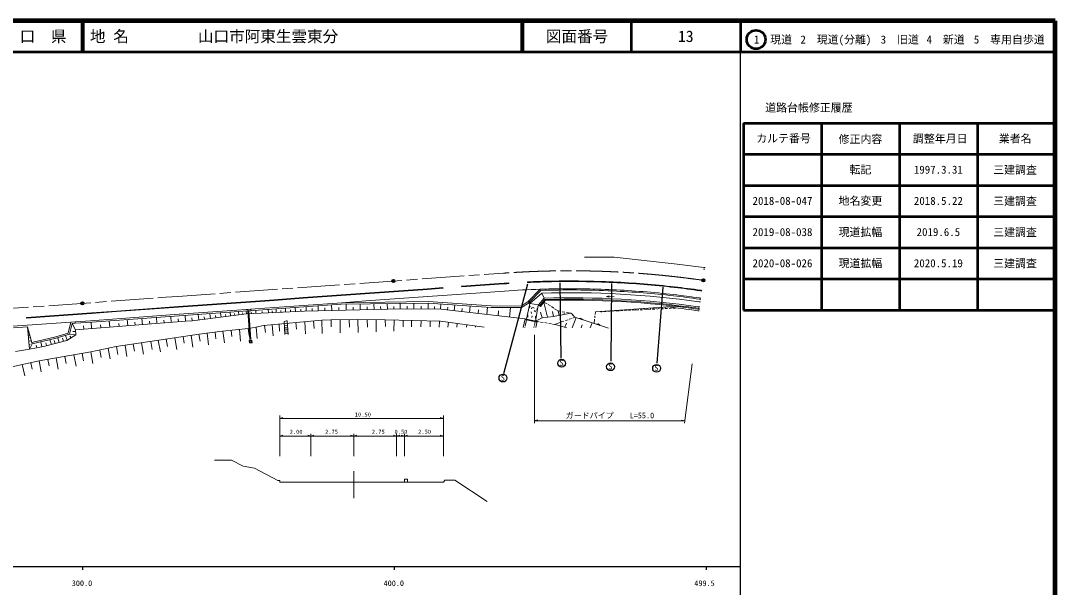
# Model space of a CAD drawing. Units: millimetres, scale not verified, with parts at other scales. Extents: x 40000 to 680000, y 20000 to 380000.
# Drawn here: x 348183 to 680000, y 198357 to 380000 of the extents above; entities that cross this region are included whole.
import ezdxf
from ezdxf.enums import TextEntityAlignment as Align

# ---------------------------------------------------------------- set-up
doc = ezdxf.new("R2010")
doc.units = ezdxf.units.MM
doc.header["$LTSCALE"] = 1000
doc.header["$PDMODE"] = 32
doc.header["$PDSIZE"] = 500
doc.linetypes.add('CHAIN', pattern=[18.5, 12, -1.5, 3.5, -1.5])
for name, color, linetype, lineweight in [('M-BGD', 7, 'Continuous', 13), ('M-BMK', 2, 'CHAIN', 13), ('M-BMK-SRVR', 3, 'Continuous', 25), ('M-STR-HTXT', 7, 'Continuous', 13), ('M-TTL', 2, 'Continuous', 140), ('M-TTL-BAND', 7, 'Continuous', 25), ('M-TTL-FRAM', 2, 'Continuous', 50), ('M-TTL-LINE', 7, 'Continuous', 50)]:
    doc.layers.add(name, color=color, linetype=linetype, lineweight=lineweight)
doc.layers.add('M-OTRS', color=6, linetype='Continuous')
doc.layers.add('M-TTL-TXT', color=7, linetype='Continuous')
doc.styles.add('ＭＳ ゴシック', font='')
doc.styles.get('ＭＳ ゴシック').set_extended_font_data('MS Gothic')

msp = doc.modelspace()

# ---------------------------------------------------------------- linework, layer by layer
at = {"layer": 'M-BGD'}
for p, q in [((538533, 304200), (529048, 304231)), ((558701, 301934), (538533, 304200)), ((567263, 300889), (558701, 301934)), ((567632, 300321), (567201, 300372)), ((567702, 300837), (567263, 300889)), ((489598, 294849), (498576, 295490)), ((498576, 295490), (503212, 295822)), ((498590, 295291), (503227, 295622)), ((504685, 295923), (504699, 295724)), ((504685, 295923), (504699, 295724)), ((510676, 296261), (510685, 296061)), ((510676, 296261), (510685, 296061)), ((438728, 291212), (458678, 292638)), ((438743, 291013), (458692, 292439)), ((458678, 292638), (478627, 294064)), ((458692, 292439), (478641, 293865)), ((478627, 294064), (483614, 294421)), ((478641, 293865), (483628, 294221)), ((478805, 291571), (498754, 292997)), ((483614, 294421), (483628, 294221)), ((483614, 294421), (483628, 294221)), ((489598, 294849), (489613, 294649)), ((489598, 294849), (489613, 294649)), ((489613, 294649), (498590, 295291)), ((498754, 292997), (503391, 293328)), ((510966, 289985), (514780, 293921)), ((510966, 289985), (514780, 293921)), ((511438, 289897), (514955, 293526)), ((511502, 289362), (515298, 292634)), ((511502, 289362), (515298, 292634)), ((515298, 292634), (516066, 291057)), ((398830, 288360), (418779, 289786)), ((398845, 288161), (418794, 289587)), ((418779, 289786), (423480, 290122)), ((418794, 289587), (423495, 289923)), ((423404, 287610), (438907, 288719)), ((429465, 290550), (423480, 290122)), ((423495, 289923), (429479, 290351)), ((429465, 290550), (438728, 291212)), ((429479, 290351), (438743, 291013)), ((438907, 288719), (451134, 289593)), ((438907, 288719), (451134, 289593)), ((438942, 288220), (450990, 289081)), ((447942, 287051), (447897, 288860)), ((451134, 289593), (458856, 290145)), ((451134, 289593), (478919, 289965)), ((451134, 289593), (478919, 289965)), ((451155, 289093), (478905, 289465)), ((452583, 287168), (452535, 289102)), ((457100, 287283), (457052, 289164)), ((458856, 290145), (478805, 291571)), ((461495, 287394), (461448, 289225)), ((465771, 287502), (465726, 289284)), ((469933, 287607), (469889, 289341)), ((474292, 287585), (474305, 289401)), ((478881, 287552), (478895, 289464)), ((478905, 289465), (499055, 288039)), ((478919, 289965), (499073, 288539)), ((478919, 289965), (499073, 288539)), ((482865, 287524), (482876, 289184)), ((487243, 287036), (487454, 288860)), ((510966, 289985), (508673, 288522)), ((510966, 289985), (508673, 288522)), ((511296, 289602), (508818, 288021)), ((511502, 289362), (510436, 284332)), ((510966, 289985), (511502, 289362)), ((510966, 289985), (511296, 289602)), ((511175, 290201), (511729, 289558)), ((511502, 289362), (514257, 288890)), ((514257, 288890), (514191, 288673)), ((514257, 288890), (516066, 291057)), ((514257, 288890), (516066, 291057)), ((514257, 288890), (514856, 288390)), ((514626, 288582), (516295, 290583)), ((514856, 288390), (516439, 290287)), ((515951, 289703), (517090, 284953)), ((516197, 289656), (517025, 289183)), ((517392, 288996), (518063, 288622)), ((536945, 291772), (536110, 291610)), ((538503, 291523), (536110, 291610)), ((536110, 291610), (536908, 291354)), ((350035, 284872), (358932, 285508)), ((358932, 285508), (364924, 285936)), ((358946, 285309), (364939, 285737)), ((370909, 286364), (364924, 285936)), ((364939, 285737), (370923, 286165)), ((370909, 286364), (378881, 286934)), ((370923, 286165), (378895, 286735)), ((371038, 283366), (421066, 286942)), ((378881, 286934), (398830, 288360)), ((378895, 286735), (398845, 288161)), ((379059, 284440), (399009, 285867)), ((379059, 284440), (399009, 285867)), ((399009, 285867), (418958, 287293)), ((399009, 285867), (418958, 287293)), ((401049, 283622), (400903, 285501)), ((403165, 283827), (420633, 286021)), ((405275, 284092), (405061, 285798)), ((409056, 284567), (408867, 286070)), ((410749, 284780), (410661, 285485)), ((412443, 284992), (412277, 286314)), ((413960, 285183), (413881, 285815)), ((415478, 285374), (415332, 286532)), ((416837, 285544), (416766, 286111)), ((418197, 285715), (418069, 286728)), ((418958, 287293), (423404, 287610)), ((418958, 287293), (421030, 287441)), ((419415, 285868), (419351, 286376)), ((420633, 286021), (420522, 286903)), ((421030, 287441), (422028, 287512)), ((421066, 286942), (421030, 287441)), ((421066, 286942), (421030, 287441)), ((421066, 286942), (422063, 287013)), ((421066, 286942), (421722, 277763)), ((422019, 277812), (421365, 286963)), ((422028, 287512), (423404, 287610)), ((422028, 287512), (422063, 287013)), ((422028, 287512), (422063, 287013)), ((422063, 287013), (422938, 287076)), ((422179, 286089), (422130, 286521)), ((430196, 287595), (422938, 287076)), ((423624, 286152), (423554, 287120)), ((425638, 286239), (425580, 286742)), ((427608, 286325), (427520, 287403)), ((428894, 286381), (428862, 286950)), ((430169, 286437), (430119, 287589)), ((430196, 287595), (438942, 288220)), ((430196, 287595), (438942, 288220)), ((431651, 286501), (431624, 287119)), ((433133, 286566), (433079, 287801)), ((434722, 286635), (434693, 287297)), ((436310, 286704), (436252, 288028)), ((438025, 286779), (437994, 287493)), ((439741, 286844), (439705, 288274)), ((441671, 286893), (441651, 287697)), ((443601, 286942), (443561, 288550)), ((445772, 286996), (445749, 287901)), ((450263, 287110), (450238, 288077)), ((454842, 287226), (454818, 288166)), ((459297, 287338), (459274, 288254)), ((463633, 287448), (463610, 288339)), ((467852, 287554), (467830, 288421)), ((472112, 287601), (472119, 288509)), ((476586, 287569), (476593, 288525)), ((480873, 287538), (480879, 288368)), ((485054, 287289), (485160, 288201)), ((489694, 286752), (489812, 287773)), ((492144, 286469), (492381, 288511)), ((494888, 286152), (495020, 287295)), ((497632, 285834), (497896, 288121)), ((499055, 288039), (508818, 288021)), ((499073, 288539), (508673, 288522)), ((499073, 288539), (508673, 288522)), ((501298, 285410), (501475, 286938)), ((504965, 284986), (505318, 288042)), ((508026, 284632), (508200, 286140)), ((510733, 285733), (510864, 285707)), ((510864, 285707), (510801, 284946)), ((511205, 287962), (511362, 287931)), ((511330, 288549), (511422, 288509)), ((511534, 288500), (511362, 287931)), ((511877, 286708), (511988, 286124)), ((512241, 285434), (512128, 284837)), ((512874, 286913), (512945, 287003)), ((512945, 287003), (513086, 286991)), ((513086, 286991), (513253, 286690)), ((514192, 288673), (513238, 283725)), ((513582, 285508), (513270, 285041)), ((513806, 287697), (513692, 287132)), ((513880, 287095), (513692, 287132)), ((513992, 287660), (513806, 287697)), ((514924, 286552), (515422, 284791)), ((518425, 288367), (519117, 287864)), ((518740, 286780), (519069, 285144)), ((524595, 286229), (519069, 285144)), ((519419, 287661), (520535, 286942)), ((520535, 286942), (520866, 285497)), ((520535, 286942), (521387, 286764)), ((521795, 286687), (522648, 286585)), ((522520, 286277), (522576, 285833)), ((523180, 286461), (524595, 286229)), ((524595, 286229), (524917, 285993)), ((524917, 285993), (525540, 285296)), ((532354, 285434), (532294, 284705)), ((532500, 286644), (532428, 285779)), ((551027, 287986), (532500, 286644)), ((534010, 286754), (534234, 286661)), ((534226, 286769), (534234, 286661)), ((534226, 286769), (534234, 286661)), ((534557, 286714), (534234, 286661)), ((534552, 286793), (534557, 286714)), ((535999, 286785), (535133, 286729)), ((537216, 286842), (536447, 286809)), ((536907, 286972), (536931, 286830)), ((538607, 286954), (537856, 286876)), ((538415, 287071), (538403, 286933)), ((538607, 286954), (539015, 287116)), ((539057, 287119), (539044, 286960)), ((540077, 286993), (539044, 286960)), ((540132, 287185), (540077, 286993)), ((541252, 287043), (540547, 287006)), ((541798, 287303), (541823, 287087)), ((541823, 287087), (542731, 287185)), ((542747, 287387), (542731, 287185)), ((543725, 287188), (543110, 287142)), ((543703, 287456), (543725, 287188)), ((544328, 287216), (546441, 287300)), ((544513, 287526), (544500, 287367)), ((545407, 287579), (545413, 287259)), ((546245, 287640), (546232, 287479)), ((547594, 287357), (546825, 287325)), ((547173, 287707), (547195, 287340)), ((550252, 287482), (548076, 287405)), ((548152, 287768), (548176, 287574)), ((549127, 287849), (549132, 287445)), ((550111, 287920), (550134, 287636)), ((551532, 287537), (550736, 287555)), ((551019, 287986), (551031, 287548)), ((551983, 287970), (551027, 287986)), ((551983, 287970), (551943, 287742)), ((555261, 288281), (551983, 287970)), ((552913, 287691), (552170, 287530)), ((552766, 287802), (552905, 287790)), ((552884, 288047), (552913, 287691)), ((554382, 287673), (553582, 287643)), ((553902, 288152), (553911, 287803)), ((554837, 288241), (554837, 287792)), ((554837, 287792), (554895, 287725)), ((554895, 287725), (555631, 287728)), ((555306, 288285), (557744, 288517)), ((556864, 287835), (556127, 287763)), ((558164, 287882), (557364, 287852)), ((339161, 281588), (364256, 283382)), ((350035, 284872), (350049, 284673)), ((350035, 284872), (350049, 284673)), ((350053, 284673), (358946, 285309)), ((364256, 283382), (363423, 279880)), ((364256, 283382), (363423, 279880)), ((364658, 282910), (363843, 279484)), ((364256, 283382), (365613, 283479)), ((364658, 282910), (365650, 282981)), ((364658, 282910), (365650, 282981)), ((364658, 282910), (365783, 280885)), ((370577, 283834), (365613, 283479)), ((365650, 282981), (365613, 283479)), ((365650, 282981), (365613, 283479)), ((365650, 282981), (371038, 283366)), ((365783, 280885), (401049, 283622)), ((368390, 281087), (368319, 282128)), ((370577, 283834), (379059, 284440)), ((370900, 281282), (370823, 283350)), ((373851, 281511), (373796, 282535)), ((376766, 281737), (376565, 283761)), ((379715, 281966), (379625, 282964)), ((382520, 282184), (382365, 284176)), ((384876, 282367), (384800, 283348)), ((387231, 282549), (387079, 284512)), ((389553, 282730), (389478, 283697)), ((391875, 282910), (391725, 284845)), ((394171, 283088), (394097, 284044)), ((396467, 283266), (396319, 285173)), ((398758, 283444), (398684, 284399)), ((403165, 283827), (401049, 283622)), ((403165, 283827), (403055, 284706)), ((407165, 284329), (407066, 285117)), ((426031, 282248), (423643, 281699)), ((444758, 283996), (426031, 282248)), ((426425, 282284), (426664, 280082)), ((428887, 282514), (429175, 278991)), ((431033, 282715), (431175, 280475)), ((433427, 283809), (432631, 283615)), ((432631, 283615), (432950, 279365)), ((433716, 282390), (432728, 282331)), ((433608, 283768), (433427, 283809)), ((433975, 279397), (433608, 283768)), ((436467, 283222), (436592, 281145)), ((439286, 283475), (439505, 279568)), ((442134, 283751), (442296, 281313)), ((447703, 284117), (444758, 283996)), ((444758, 283996), (444916, 279735)), ((456322, 284189), (447703, 284117)), ((447722, 284117), (447796, 281880)), ((450631, 284139), (450694, 279913)), ((453569, 284165), (453605, 281720)), ((465119, 284099), (456322, 284189)), ((456336, 284189), (456385, 280089)), ((459328, 284158), (459380, 281722)), ((462199, 284136), (462214, 280269)), ((482814, 283721), (465119, 284099)), ((465120, 284099), (465129, 281950)), ((467923, 284039), (467864, 280443)), ((470840, 283977), (470800, 281865)), ((473510, 283907), (473499, 281848)), ((476575, 283846), (476498, 281829)), ((479530, 283787), (479460, 281811)), ((482483, 283728), (482376, 281793)), ((482814, 283721), (496876, 281702)), ((485342, 283358), (485208, 281775)), ((488207, 282947), (488105, 281757)), ((491214, 282510), (491138, 281738)), ((494047, 282108), (494000, 281720)), ((509931, 284412), (509331, 281625)), ((509896, 284248), (513805, 283401)), ((509930, 284407), (510436, 284332)), ((510383, 284088), (510028, 282075)), ((510436, 284332), (514510, 283450)), ((513205, 283531), (512962, 282280)), ((513270, 285041), (513245, 284745)), ((513245, 284745), (513412, 284628)), ((515422, 284791), (513283, 283716)), ((513850, 283593), (513381, 281600)), ((514889, 283400), (515710, 283300)), ((519069, 285144), (515422, 284791)), ((516244, 283197), (517031, 283068)), ((517532, 282958), (518414, 282822)), ((518788, 282712), (519555, 282613)), ((521225, 283259), (519394, 282634)), ((519555, 282613), (523328, 281538)), ((522376, 283668), (521621, 283411)), ((523230, 283028), (522696, 281718)), ((523723, 284148), (522868, 283836)), ((524872, 284547), (524086, 284293)), ((526372, 284812), (525097, 281527)), ((525920, 284960), (525267, 284688)), ((525659, 285188), (525920, 284960)), ((536752, 281454), (525920, 284960)), ((527152, 284557), (527764, 284641)), ((527764, 284641), (528660, 284064)), ((528241, 282487), (527888, 281509)), ((531482, 283160), (530837, 281491)), ((532211, 284361), (532080, 282967)), ((532858, 282715), (533433, 282771)), ((533433, 282771), (533748, 282579)), ((533748, 282579), (533993, 282332)), ((345825, 281563), (350315, 281884)), ((350315, 281884), (350991, 274679)), ((350490, 280020), (350656, 280044)), ((350569, 279175), (351049, 279222)), ((363423, 279880), (359420, 278677)), ((363423, 279880), (359420, 278677)), ((363843, 279484), (359550, 278194)), ((362525, 279088), (363132, 277587)), ((365840, 279274), (362988, 277498)), ((363843, 279484), (365840, 279274)), ((363959, 278872), (364319, 278327)), ((365800, 280387), (364871, 280392)), ((365783, 280885), (365840, 279274)), ((405372, 279480), (378855, 275509)), ((402807, 279095), (403429, 275344)), ((405355, 279477), (405728, 277278)), ((412950, 280465), (405372, 279480)), ((408004, 279822), (408448, 276052)), ((410535, 280151), (410816, 278007)), ((421219, 281319), (412950, 280465)), ((412971, 280467), (413517, 276768)), ((415634, 280736), (415918, 278735)), ((418345, 281022), (418640, 277256)), ((421183, 281316), (421424, 279046)), ((423643, 281699), (421219, 281319)), ((423651, 281702), (424065, 278149)), ((433780, 281723), (432778, 281658)), ((433832, 281107), (432822, 281079)), ((433880, 280527), (432869, 280458)), ((433935, 279870), (432918, 279807)), ((509882, 281736), (509860, 281622)), ((512834, 281940), (512774, 281603)), ((536478, 281543), (536446, 281456)), ((350651, 278308), (350967, 278340)), ((350748, 277273), (351568, 277343)), ((350854, 276141), (351247, 276154)), ((350991, 274679), (355472, 275603)), ((351704, 276848), (359420, 278677)), ((351837, 276366), (359550, 278194)), ((353167, 275944), (353343, 275164)), ((354628, 277027), (354966, 275499)), ((362988, 277498), (355472, 275603)), ((356285, 276685), (356513, 275866)), ((357568, 277724), (358018, 276245)), ((358942, 277500), (359221, 276548)), ((360067, 278349), (360500, 276871)), ((361600, 278238), (361947, 277242)), ((378855, 275509), (370643, 273797)), ((378864, 275510), (379319, 273012)), ((381657, 275921), (382264, 272355)), ((384261, 276312), (384675, 274038)), ((386911, 276715), (387518, 273097)), ((389916, 277147), (390364, 274590)), ((392292, 277525), (392974, 273867)), ((394819, 277891), (395271, 275557)), ((397570, 278302), (398290, 274618)), ((400242, 278710), (400586, 276650)), ((421485, 277493), (422280, 277583)), ((421577, 276688), (421485, 277493)), ((421726, 276705), (421577, 276688)), ((422148, 277417), (421651, 277361)), ((421651, 277361), (421726, 276705)), ((421726, 276705), (422223, 276762)), ((422223, 276762), (422148, 277417)), ((422372, 276779), (422223, 276762)), ((422280, 277583), (422372, 276779)), ((346543, 273910), (350991, 274679)), ((370643, 273797), (354137, 270925)), ((362372, 272354), (362779, 270133)), ((365185, 272845), (365929, 269219)), ((367853, 273310), (368322, 270984)), ((370643, 273797), (371331, 270087)), ((373544, 274402), (373992, 272016)), ((376204, 274949), (376833, 271588)), ((322954, 264136), (354137, 270925)), ((348687, 269739), (349554, 266157)), ((351406, 270331), (351883, 268257)), ((354124, 270922), (354774, 267428)), ((356903, 271400), (357306, 269309)), ((359545, 271868), (360212, 268301)), ((431243, 240372), (431243, 253407)), ((431243, 252501), (432243, 252819)), ((431243, 252501), (483743, 252501)), ((483743, 252501), (482743, 252819)), ((483743, 240372), (483743, 253407)), ((431243, 246822), (432243, 247140)), ((431243, 246822), (441243, 246822)), ((441243, 246822), (440243, 247140)), ((441243, 240372), (441243, 247586)), ((441243, 246822), (442243, 247140)), ((441243, 246822), (454993, 246822)), ((454993, 246822), (453993, 247140)), ((454993, 240372), (454993, 247586)), ((454993, 246822), (455993, 247140)), ((454993, 246822), (468743, 246822)), ((468743, 246822), (467743, 247140)), ((468743, 240372), (468743, 247586)), ((468743, 246822), (469743, 247140)), ((468743, 246822), (471243, 246822)), ((471243, 246822), (470243, 247140)), ((471243, 240372), (471243, 247586)), ((471243, 246822), (472243, 247140)), ((471243, 246822), (483743, 246822)), ((483743, 246822), (482743, 247140)), ((483743, 240372), (483743, 247586)), ((415807, 239165), (410366, 239165)), ((419514, 237146), (415807, 239165)), ((423198, 236593), (419514, 237146)), ((430698, 232593), (423198, 236593)), ((454993, 235611), (454993, 226952)), ((431243, 232593), (430698, 232593)), ((431243, 232066), (431243, 232593)), ((471243, 233066), (471243, 232066)), ((471243, 233066), (472243, 233066)), ((472243, 233066), (472243, 232066)), ((483743, 232066), (484176, 232735)), ((484176, 232735), (487446, 232735)), ((487446, 232735), (497800, 225832)), ((431243, 232066), (483743, 232066))]:
    msp.add_line(p, q, dxfattribs=at)
at = {"layer": 'M-BGD', "lineweight": 25}
for p, q in [((503151, 266920), (510785, 295640)), ((521560, 271797), (521175, 295959)), ((537565, 270899), (537751, 295725)), ((552350, 270244), (554262, 294602))]:
    msp.add_line(p, q, dxfattribs=at)
at = {"layer": 'M-BGD'}
for points in [[(509931, 284412), (483034, 287522), (470225, 287614), (439232, 286831), (420633, 286021)], [(350991, 274679), (351837, 276366), (350315, 281884)]]:
    msp.add_lwpolyline(points, dxfattribs=at)
at = {"layer": 'M-BGD', "lineweight": 25}
for centre in [(521673, 270195), (537359, 269059), (552122, 268562), (502841, 265427)]:
    msp.add_circle(centre, 1250, dxfattribs=at)
at = {"layer": 'M-BGD'}
for centre, radius, start, end in [((524371, -173), 296750, 93.80374, 94.08881), ((524371, -173), 296550, 93.80374, 94.08881), ((524371, -173), 296750, 91.86792, 92.64526), ((524371, -173), 296550, 91.86792, 92.64526), ((524371, -173), 296750, 91.15687, 91.86792), ((524371, -173), 296550, 91.15687, 91.86792), ((524371, -173), 296750, 87.33715, 91.15687), ((524371, -173), 296550, 87.33715, 91.15687), ((524371, -173), 296550, 83.51743, 87.33715), ((524371, -173), 296750, 83.51743, 87.33715), ((524371, -173), 294250, 91.86792, 94.08881), ((524371, -173), 294250, 91.15687, 91.86792), ((524371, -173), 294250, 91.15687, 91.86792), ((524371, -173), 293850, 87.33715, 91.83639), ((524632, -167), 292950, 81.93987, 91.82592), ((524371, -173), 294250, 87.33715, 91.15687), ((524371, -173), 294250, 87.33715, 91.15687), ((524371, -173), 293850, 83.51743, 87.33715), ((524371, -173), 294250, 83.51743, 87.33715), ((524371, -173), 294250, 83.51743, 87.33715), ((524371, -173), 294250, 81.88953, 83.51743), ((524371, -173), 294250, 81.88953, 83.51743), ((524371, -173), 296550, 81.88953, 83.51743), ((524371, -173), 296750, 81.88953, 83.51743), ((524371, -173), 296550, 81.80344, 81.88953), ((524371, -173), 296550, 81.80344, 81.88953), ((524371, -173), 296750, 81.80371, 81.88953), ((524371, -173), 296750, 81.80371, 81.88953), ((524632, -167), 291350, 81.94001, 91.68492), ((524632, -167), 290870, 81.94005, 91.64238), ((524632, -167), 290570, 81.94008, 91.61574), ((524371, -173), 293850, 81.88953, 83.51743), ((524371, -173), 292992, 81.79843, 81.88953), ((524371, -173), 292992, 81.79843, 81.88953), ((524371, -173), 293850, 81.79965, 81.88953), ((524371, -173), 294250, 81.80022, 81.88953), ((512434, 287646), 414, 5.49273, 175.01734), ((524632, -167), 290070, 81.94008, 83.93867), ((524632, -167), 290570, 81.94008, 83.46316), ((524371, -173), 290112, 81.79429, 81.88933), ((524371, -173), 290612, 81.79501, 81.88933), ((524371, -173), 290612, 81.79501, 81.88933), ((524371, -173), 290912, 81.79545, 81.88935), ((524371, -173), 291392, 81.79614, 81.8894)]:
    msp.add_arc(centre, radius, start, end, dxfattribs=at)
at = {"layer": 'M-BMK'}
for p, q in [((478395, 297306), (498344, 298732)), ((498344, 298732), (502981, 299064)), ((438497, 294454), (458446, 295880)), ((458446, 295880), (478395, 297306)), ((398599, 291602), (418548, 293028)), ((418548, 293028), (438497, 294454)), ((338751, 287324), (358700, 288750)), ((358700, 288750), (378649, 290176)), ((378649, 290176), (394691, 291323)), ((394691, 291323), (398599, 291602))]:
    msp.add_line(p, q, dxfattribs=at)
for start, end in [(91.15687, 94.08881), (87.33715, 91.15687), (83.51743, 87.33715), (81.80818, 83.51743)]:
    msp.add_arc((524371, -173), 300000, start, end, dxfattribs=at)
at = {"layer": 'M-BMK-SRVR'}
for centre in [(467700, 296542), (567118, 296766), (367982, 289413)]:
    msp.add_circle(centre, 500, dxfattribs=at)
for p in [(467700, 296542), (567118, 296766), (367982, 289413)]:
    msp.add_point(p, dxfattribs=at)
at = {"layer": 'M-OTRS'}
msp.add_point((567118, 296766), dxfattribs=at)
at = {"layer": 'M-STR-HTXT'}
for p, q in [((512970, 279321), (513011, 251018)), ((563570, 270039), (561040, 251024)), ((513010, 251755), (514010, 252005)), ((513010, 251755), (561137, 251755)), ((561137, 251755), (560130, 251976))]:
    msp.add_line(p, q, dxfattribs=at)
at = {"layer": 'M-TTL'}
for p, q in [((680000, 380000), (40000, 380000)), ((680000, 20000), (680000, 380000))]:
    msp.add_line(p, q, dxfattribs=at)
at = {"layer": 'M-TTL-BAND'}
for p, q in [((579000, 20000), (579000, 370000)), ((40000, 205000), (579000, 205000)), ((368000, 205000), (368000, 204000)), ((468000, 205000), (468000, 204000)), ((568000, 205000), (568000, 204000))]:
    msp.add_line(p, q, dxfattribs=at)
at = {"layer": 'M-TTL-FRAM'}
for p, q in [((580000, 347197), (580000, 287197)), ((580000, 347197), (680000, 347197)), ((580000, 287197), (680000, 287197))]:
    msp.add_line(p, q, dxfattribs=at)
at = {"layer": 'M-TTL-LINE'}
for p, q in [((367750, 380000), (367750, 370000)), ((368250, 380000), (368250, 370000)), ((508747, 380000), (508747, 370000)), ((509247, 380000), (509247, 370000)), ((543997, 380000), (543997, 370000)), ((579000, 380000), (579000, 370000)), ((40000, 370000), (680000, 370000)), ((605000, 347197), (605000, 287197)), ((630000, 347197), (630000, 287197)), ((655000, 347197), (655000, 287197)), ((580000, 337197), (680000, 337197)), ((580000, 327197), (680000, 327197)), ((580000, 317197), (680000, 317197)), ((580000, 307197), (680000, 307197)), ((580000, 297197), (680000, 297197))]:
    msp.add_line(p, q, dxfattribs=at)
msp.add_circle((584031, 373958), 3000, dxfattribs=at)

# ---------------------------------------------------------------- texts
at = {"layer": 'M-BGD', "style": 'ＭＳ ゴシック'}
for p in [(520995, 268821), (536680, 267685), (551443, 267189), (502162, 264054)]:
    msp.add_text('S', height=1833, dxfattribs=at).set_placement(p, align=Align.BOTTOM_LEFT)
at = {"layer": 'M-STR-HTXT', "style": 'ＭＳ ゴシック'}
for s, height, p in [('10.50', 1320, (455352, 252697)), ('ガードパイプ\u3000\u3000L=55.0', 1833, (522970, 251978)), ('2.00', 1320, (434443, 247179)), ('2.75', 1320, (445796, 247179)), ('2.75', 1320, (460796, 247179)), ('0.50', 1320, (468071, 247179)), ('2.50', 1320, (475661, 247179))]:
    msp.add_text(s, height=height, dxfattribs=at).set_placement(p, align=Align.BOTTOM_LEFT)
at = {"layer": 'M-TTL-BAND', "style": 'ＭＳ ゴシック'}
for s, p in [('300.0', (367844, 198195)), ('400.0', (467844, 198195)), ('499.5', (567500, 198195))]:
    msp.add_text(s, height=1833, dxfattribs=at).set_placement(p, align=Align.BOTTOM_CENTER)
at = {"layer": 'M-TTL-TXT', "style": 'ＭＳ ゴシック'}
for s, height, p in [('山\u3000口\u3000県', 3666, (350375, 375000)), ('図面番号', 3666, (526622, 375000)), ('13', 3666, (561497, 375000)), ('1\u3000現道', 2566, (589448, 373958)), ('2\u3000現道(分離)', 2566, (609619, 373958)), ('3\u3000旧道', 2566, (630121, 373958)), ('4\u3000新道', 2566, (644824, 373958)), ('5\u3000専用自歩道', 2566, (665228, 373958)), ('道路台帳修正履歴', 2566, (600968, 352113)), ('カルテ番号', 2566, (592839, 342277)), ('修正内容', 2566, (617509, 342023)), ('調整年月日', 2566, (643089, 342197)), ('業者名', 2566, (667134, 342197)), ('転記', 2566, (617500, 332245)), ('1997.3.31', 2566, (642500, 332245)), ('三建調査', 2566, (667077, 332189)), ('2018-08-047', 2566, (592500, 322245)), ('地名変更', 2566, (617500, 322245)), ('2018.5.22', 2566, (642500, 322245)), ('三建調査', 2566, (667077, 322189)), ('2019-08-038', 2566, (592500, 312245)), ('現道拡幅', 2566, (617500, 312245)), ('2019.6.5', 2566, (642500, 312245)), ('三建調査', 2566, (667077, 312189)), ('2020-08-026', 2566, (592500, 302245)), ('現道拡幅', 2566, (617500, 302245)), ('2020.5.19', 2566, (642500, 302245)), ('三建調査', 2566, (667077, 302189))]:
    msp.add_text(s, height=height, dxfattribs=at).set_placement(p, align=Align.MIDDLE_CENTER)
for s, p in [('地 名', (370380, 375000)), ('山口市阿東生雲東分', (405024, 375000))]:
    msp.add_text(s, height=3666, dxfattribs=at).set_placement(p, align=Align.MIDDLE_LEFT)

doc.saveas('drawing.dxf')
